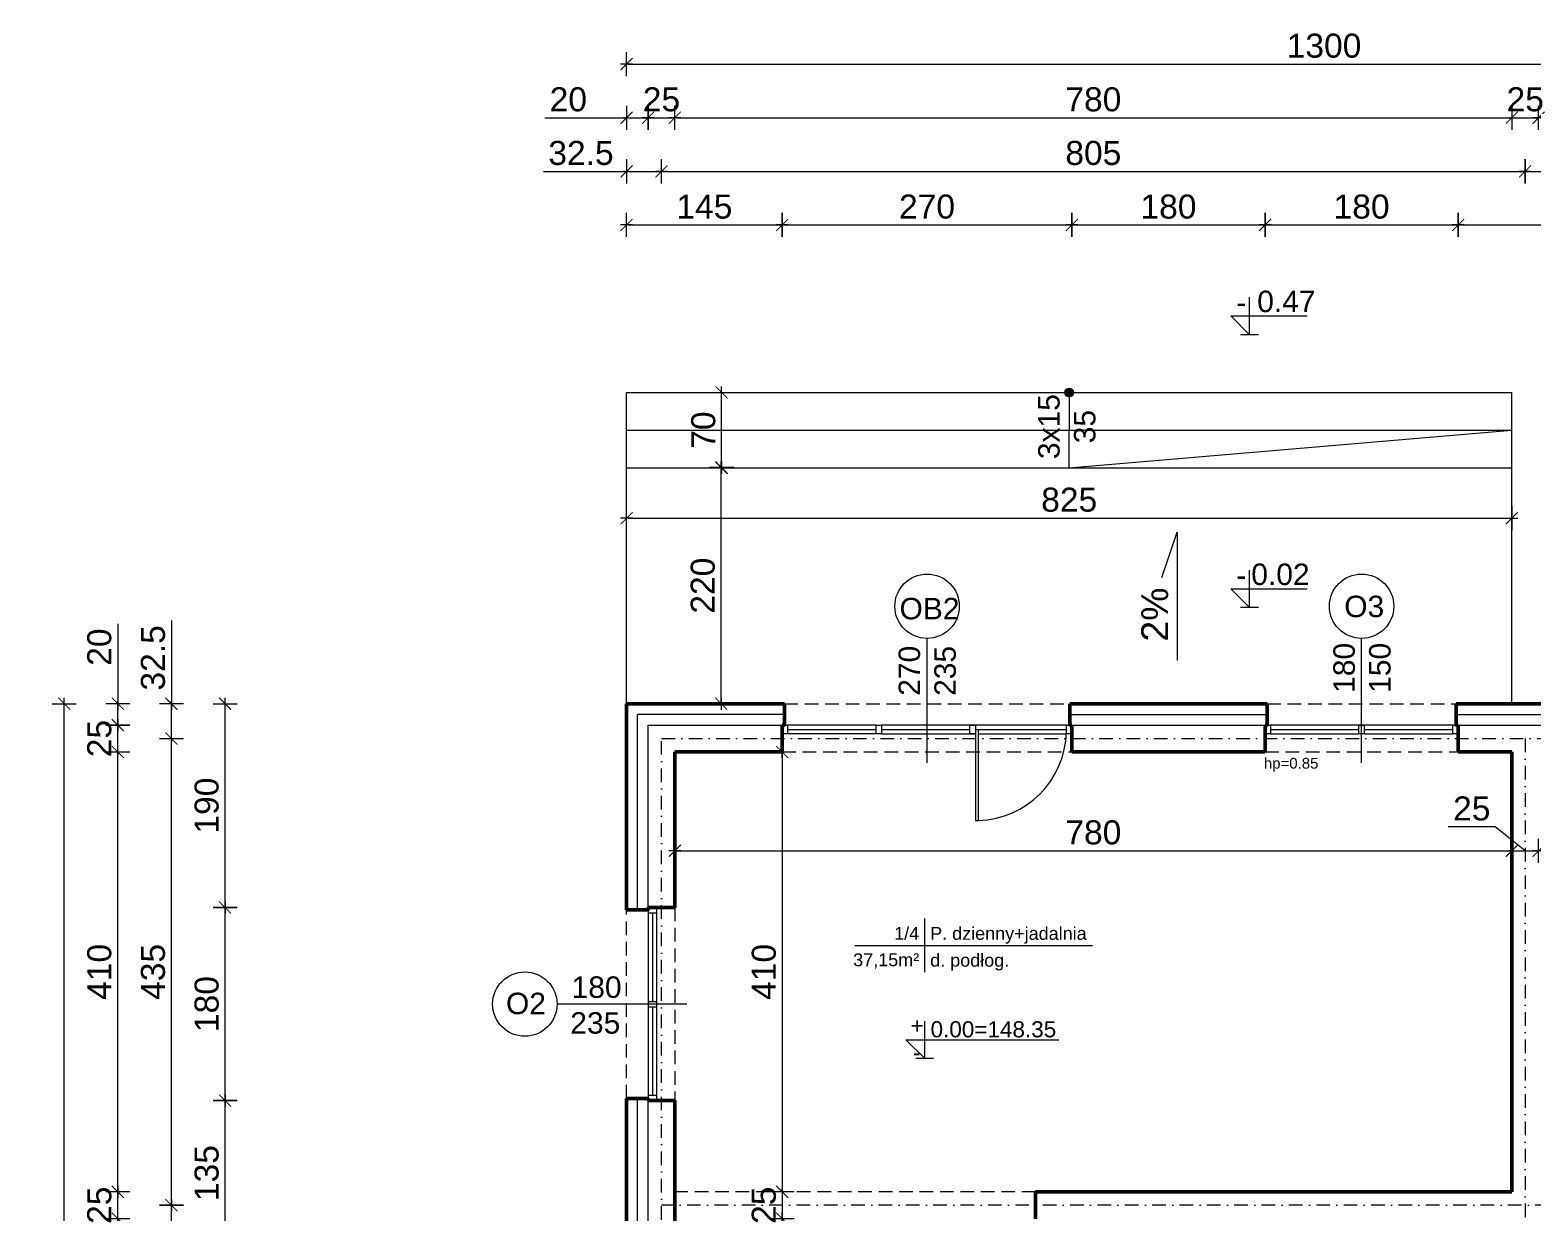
# Model space of a CAD drawing. Header units: millimetres. Extents: x -1610 to 9137, y -6251 to 6358.
# Drawn here: x 2502 to 3902, y 3795 to 4896 of the extents above; entities that cross this region are included whole.
import ezdxf

# ---------------------------------------------------------------- set-up
doc = ezdxf.new("R2010")
doc.units = ezdxf.units.MM
doc.linetypes.add('DASHDOT', pattern=[25.4, 12.7, -6.35, 0, -6.35])
doc.linetypes.add('DASHED', pattern=[19.05, 12.7, -6.35])
doc.layers.get('0').update_dxf_attribs({"lineweight": 0})
for name, color, linetype, lineweight in [('A-murowane', 6, 'Continuous', 50), ('A-osie', 7, 'DASHDOT', 5), ('A-pod', 5, 'DASHED', 15), ('A-schody', 2, 'Continuous', 0), ('A-stolarka', 1, 'Continuous', 5), ('A-w.ocieplenie', 4, 'BATTING', 5), ('A-wykończenie', 4, 'Continuous', 5), ('A17_OPIS_WARSTW', 32, 'Continuous', 9), ('B-opis', 7, 'Continuous', 0)]:
    doc.layers.add(name, color=color, linetype=linetype, lineweight=lineweight)
doc.styles.get("Standard").update_dxf_attribs({"font": 'arial.ttf'})
doc.linetypes.add('BATTING', pattern='A,0.00254,-2.54,[134,ltypeshp.shx,S=2.54,R=0,X=-2.54,Y=0],-5.08,[134,ltypeshp.shx,S=2.54,R=180,X=2.54,Y=0],-2.54', length=10.16254)
doc.dimstyles.new('PM-100', dxfattribs={"dimscale": 2.8, "dimtxt": 8, "dimasz": 0.5, "dimexe": 0, "dimexo": 0, "dimgap": 2, "dimtad": 1, "dimdec": 1, "dimrnd": 0.1, "dimzin": 13, "dimdsep": 46, "dimtxsty": 'Standard', "dimblk": 'Q', "dimcen": 0, "dimse1": 1, "dimse2": 1, "dimclrd": 256, "dimclre": 251, "dimclrt": 41, "dimadec": 1, "dimazin": 0, "dimtfac": 1, "dimtdec": 1, "dimtix": 1, "dimtmove": 1, "dimatfit": 0, "dimldrblk": 'NONE', "dimfxl": 1, "dimtolj": 1, "dimtzin": 13, "dimlwd": -1, "dimlwe": 0, "dimarcsym": 0})

# ---------------------------------------------------------------- blocks, each defined once
blk = doc.blocks.new('A$C77EB5EB5')
at = {"layer": 'A-stolarka'}
for p, q in [((-5, 0), (-175, 0)), ((-175, -4), (-92.5, -4)), ((-175, -8), (-92.5, -8)), ((-87.5, -4), (-5, -4)), ((-87.5, -8), (-5, -8))]:
    blk.add_line(p, q, dxfattribs=at)
for points in [[(-180, 0), (-175, 0), (-175, -8), (-180, -8), (-180, 0)], [(-92.5, 0), (-87.5, 0), (-87.5, -8), (-92.5, -8), (-92.5, 0)], [(-5, 0), (0, 0), (0, -8), (-5, -8), (-5, 0)]]:
    blk.add_lwpolyline(points, dxfattribs=at)
blk = doc.blocks.new('Q')
for p, q in [((-4, 0), (4, 0)), ((0, 8), (0, -8))]:
    blk.add_line(p, q)
at = {"const_width": 0.7}
blk.add_lwpolyline([(4, 4), (-4, -4)], dxfattribs=at)
blk = doc.blocks.new('*D26')
at = {"layer": 'A17_OPIS_WARSTW', "transparency": 16777216}
blk.add_line((3146.4, 4269.7), (3146.4, 4486.9), dxfattribs=at)
at = {"layer": 'Defpoints', "color": 0, "transparency": 16777216}
for p in [(3057.8, 4488.3), (3146.4, 4488.3), (3058.3, 4268.3)]:
    blk.add_point(p, dxfattribs=at)
at = {"layer": 'A17_OPIS_WARSTW', "transparency": 16777216, "xscale": 1.4, "yscale": 1.4, "zscale": 1.4}
for p, rotation in [((3146.4, 4488.3), 90), ((3146.4, 4268.3), 270)]:
    blk.add_blockref('Q', p, dxfattribs=dict(at, rotation=rotation))
at = {"layer": 'A17_OPIS_WARSTW', "color": 41, "transparency": 16777216, "insert": (3129.4, 4378.3), "char_height": 22.4, "attachment_point": 5, "rotation": 90}
blk.add_mtext('\\A1;220', dxfattribs=at)
blk = doc.blocks.new('_None')
blk = doc.blocks.new('*D29')
at = {"layer": 'A17_OPIS_WARSTW', "transparency": 16777216}
blk.add_line((3146.9, 4489.7), (3146.9, 4556.9), dxfattribs=at)
at = {"layer": 'Defpoints', "color": 0, "transparency": 16777216}
for p in [(3058.3, 4558.3), (3146.9, 4558.3), (3057.8, 4488.3)]:
    blk.add_point(p, dxfattribs=at)
at = {"layer": 'A17_OPIS_WARSTW', "transparency": 16777216, "xscale": 1.4, "yscale": 1.4, "zscale": 1.4}
for p, rotation in [((3146.9, 4558.3), 90), ((3146.9, 4488.3), 270)]:
    blk.add_blockref('Q', p, dxfattribs=dict(at, rotation=rotation))
at = {"layer": 'A17_OPIS_WARSTW', "color": 41, "transparency": 16777216, "insert": (3129.9, 4523.3), "char_height": 22.4, "attachment_point": 5, "rotation": 90}
blk.add_mtext('\\A1;70', dxfattribs=at)
blk = doc.blocks.new('*D39')
at = {"layer": 'A17_OPIS_WARSTW', "transparency": 16777216}
blk.add_line((3104.7, 4131.2), (3881.9, 4131.2), dxfattribs=at)
at = {"layer": 'Defpoints', "color": 0, "transparency": 16777216}
for p in [(3883.3, 4131.2), (3103.3, 4078.3), (3883.3, 4078.3)]:
    blk.add_point(p, dxfattribs=at)
at = {"layer": 'A17_OPIS_WARSTW', "transparency": 16777216, "xscale": 1.4, "yscale": 1.4, "zscale": 1.4, "rotation": 180}
blk.add_blockref('Q', (3103.3, 4131.2), dxfattribs=at)
at = {"layer": 'A17_OPIS_WARSTW', "transparency": 16777216, "xscale": 1.4, "yscale": 1.4, "zscale": 1.4}
blk.add_blockref('Q', (3883.3, 4131.2), dxfattribs=at)
at = {"layer": 'A17_OPIS_WARSTW', "color": 41, "transparency": 16777216, "insert": (3493.3, 4148.2), "char_height": 22.4, "attachment_point": 5}
blk.add_mtext('\\A1;780', dxfattribs=at)
blk = doc.blocks.new('*D40')
at = {"layer": 'A17_OPIS_WARSTW', "transparency": 16777216}
for p, q in [((3867.9, 4153.5), (3824.1, 4153.5)), ((3895.8, 4131.2), (3867.9, 4153.5)), ((3881.9, 4131.2), (3880.5, 4131.2)), ((3883.3, 4131.2), (3908.3, 4131.2)), ((3883.3, 4131.2), (3908.3, 4131.2)), ((3909.7, 4131.2), (3911.1, 4131.2))]:
    blk.add_line(p, q, dxfattribs=at)
at = {"layer": 'Defpoints', "color": 0, "transparency": 16777216}
for p in [(3908.3, 4131.2), (3908.3, 4131.2), (3883.3, 4078.3)]:
    blk.add_point(p, dxfattribs=at)
at = {"layer": 'A17_OPIS_WARSTW', "transparency": 16777216, "xscale": 1.4, "yscale": 1.4, "zscale": 1.4}
blk.add_blockref('Q', (3883.3, 4131.2), dxfattribs=at)
at = {"layer": 'A17_OPIS_WARSTW', "transparency": 16777216, "xscale": 1.4, "yscale": 1.4, "zscale": 1.4, "rotation": 180}
blk.add_blockref('Q', (3908.3, 4131.2), dxfattribs=at)
at = {"layer": 'A17_OPIS_WARSTW', "color": 41, "transparency": 16777216, "insert": (3846, 4170.5), "char_height": 22.4, "attachment_point": 5}
blk.add_mtext('\\A1;25', dxfattribs=at)
blk = doc.blocks.new('*D43')
at = {"layer": 'A17_OPIS_WARSTW', "transparency": 16777216}
blk.add_line((3203.3, 4221.9), (3203.3, 3814.7), dxfattribs=at)
at = {"layer": 'Defpoints', "color": 0, "transparency": 16777216}
for p in [(3203.3, 4223.3), (3203.3, 3813.3), (3203.3, 3813.3)]:
    blk.add_point(p, dxfattribs=at)
at = {"layer": 'A17_OPIS_WARSTW', "transparency": 16777216, "xscale": 1.4, "yscale": 1.4, "zscale": 1.4}
for p, rotation in [((3203.3, 4223.3), 90), ((3203.3, 3813.3), 270)]:
    blk.add_blockref('Q', p, dxfattribs=dict(at, rotation=rotation))
at = {"layer": 'A17_OPIS_WARSTW', "color": 41, "transparency": 16777216, "insert": (3186.3, 4018.3), "char_height": 22.4, "attachment_point": 5, "rotation": 90}
blk.add_mtext('\\A1;410', dxfattribs=at)
blk = doc.blocks.new('*D44')
at = {"layer": 'A17_OPIS_WARSTW', "transparency": 16777216}
for p, q in [((3203.3, 3814.7), (3203.3, 3816.1)), ((3203.3, 3813.3), (3203.3, 3788.3)), ((3203.3, 3786.9), (3203.3, 3785.5))]:
    blk.add_line(p, q, dxfattribs=at)
at = {"layer": 'Defpoints', "color": 0, "transparency": 16777216}
for p in [(3203.3, 3813.3), (3203.3, 3788.3), (3203.3, 3788.3)]:
    blk.add_point(p, dxfattribs=at)
at = {"layer": 'A17_OPIS_WARSTW', "transparency": 16777216, "xscale": 1.4, "yscale": 1.4, "zscale": 1.4}
for p, rotation in [((3203.3, 3813.3), 270), ((3203.3, 3788.3), 90)]:
    blk.add_blockref('Q', p, dxfattribs=dict(at, rotation=rotation))
at = {"layer": 'A17_OPIS_WARSTW', "color": 41, "transparency": 16777216, "insert": (3186.3, 3800.8), "char_height": 22.4, "attachment_point": 5, "rotation": 90}
blk.add_mtext('\\A1;25', dxfattribs=at)
blk = doc.blocks.new('*D138')
at = {"layer": 'A17_OPIS_WARSTW', "transparency": 16777216}
blk.add_line((2684.1, 3764.7), (2684.1, 3896.9), dxfattribs=at)
at = {"layer": 'Defpoints', "color": 0, "transparency": 16777216}
for p in [(2684.1, 3898.3), (3090.8, 3898.3), (3090.8, 3763.3)]:
    blk.add_point(p, dxfattribs=at)
at = {"layer": 'A17_OPIS_WARSTW', "transparency": 16777216, "xscale": 1.4, "yscale": 1.4, "zscale": 1.4}
for p, rotation in [((2684.1, 3898.3), 90), ((2684.1, 3763.3), 270)]:
    blk.add_blockref('Q', p, dxfattribs=dict(at, rotation=rotation))
at = {"layer": 'A17_OPIS_WARSTW', "color": 41, "transparency": 16777216, "insert": (2667, 3830.8), "char_height": 22.4, "attachment_point": 5, "rotation": 90}
blk.add_mtext('\\A1;135', dxfattribs=at)
blk = doc.blocks.new('*D139')
at = {"layer": 'A17_OPIS_WARSTW', "transparency": 16777216}
blk.add_line((2684.1, 3899.7), (2684.1, 4076.9), dxfattribs=at)
at = {"layer": 'Defpoints', "color": 0, "transparency": 16777216}
for p in [(2684.1, 4078.3), (3090.8, 4078.3), (3090.8, 3898.3)]:
    blk.add_point(p, dxfattribs=at)
at = {"layer": 'A17_OPIS_WARSTW', "transparency": 16777216, "xscale": 1.4, "yscale": 1.4, "zscale": 1.4}
for p, rotation in [((2684.1, 4078.3), 90), ((2684.1, 3898.3), 270)]:
    blk.add_blockref('Q', p, dxfattribs=dict(at, rotation=rotation))
at = {"layer": 'A17_OPIS_WARSTW', "color": 41, "transparency": 16777216, "insert": (2667, 3988.3), "char_height": 22.4, "attachment_point": 5, "rotation": 90}
blk.add_mtext('\\A1;180', dxfattribs=at)
blk = doc.blocks.new('*D140')
at = {"layer": 'A17_OPIS_WARSTW', "transparency": 16777216}
blk.add_line((2684.1, 4079.7), (2684.1, 4266.9), dxfattribs=at)
at = {"layer": 'Defpoints', "color": 0, "transparency": 16777216}
for p in [(2684.1, 4268.3), (3058.3, 4268.3), (3090.8, 4078.3)]:
    blk.add_point(p, dxfattribs=at)
at = {"layer": 'A17_OPIS_WARSTW', "transparency": 16777216, "xscale": 1.4, "yscale": 1.4, "zscale": 1.4}
for p, rotation in [((2684.1, 4268.3), 90), ((2684.1, 4078.3), 270)]:
    blk.add_blockref('Q', p, dxfattribs=dict(at, rotation=rotation))
at = {"layer": 'A17_OPIS_WARSTW', "color": 41, "transparency": 16777216, "insert": (2667, 4173.3), "char_height": 22.4, "attachment_point": 5, "rotation": 90}
blk.add_mtext('\\A1;190', dxfattribs=at)
blk = doc.blocks.new('*D142')
at = {"layer": 'A17_OPIS_WARSTW', "transparency": 16777216}
blk.add_line((2634.1, 3202.2), (2634.1, 3799.4), dxfattribs=at)
at = {"layer": 'Defpoints', "color": 0, "transparency": 16777216}
for p in [(2634.1, 3800.8), (3090.8, 3800.8), (3090.8, 3200.8)]:
    blk.add_point(p, dxfattribs=at)
at = {"layer": 'A17_OPIS_WARSTW', "transparency": 16777216, "xscale": 1.4, "yscale": 1.4, "zscale": 1.4}
for p, rotation in [((2634.1, 3800.8), 90), ((2634.1, 3200.8), 270)]:
    blk.add_blockref('Q', p, dxfattribs=dict(at, rotation=rotation))
at = {"layer": 'A17_OPIS_WARSTW', "color": 41, "transparency": 16777216, "insert": (2617, 3500.8), "char_height": 22.4, "attachment_point": 5, "rotation": 90}
blk.add_mtext('\\A1;600', dxfattribs=at)
blk = doc.blocks.new('*D143')
at = {"layer": 'A17_OPIS_WARSTW', "transparency": 16777216}
blk.add_line((2634.1, 3802.2), (2634.1, 4234.4), dxfattribs=at)
at = {"layer": 'Defpoints', "color": 0, "transparency": 16777216}
for p in [(2634.1, 4235.8), (3090.8, 4235.8), (3090.8, 3800.8)]:
    blk.add_point(p, dxfattribs=at)
at = {"layer": 'A17_OPIS_WARSTW', "transparency": 16777216, "xscale": 1.4, "yscale": 1.4, "zscale": 1.4}
for p, rotation in [((2634.1, 4235.8), 90), ((2634.1, 3800.8), 270)]:
    blk.add_blockref('Q', p, dxfattribs=dict(at, rotation=rotation))
at = {"layer": 'A17_OPIS_WARSTW', "color": 41, "transparency": 16777216, "insert": (2617, 4018.3), "char_height": 22.4, "attachment_point": 5, "rotation": 90}
blk.add_mtext('\\A1;435', dxfattribs=at)
blk = doc.blocks.new('*D144')
at = {"layer": 'A17_OPIS_WARSTW', "transparency": 16777216}
for p, q in [((2634.1, 4345.8), (2634.1, 4268.3)), ((2634.1, 4269.7), (2634.1, 4271.1)), ((2634.1, 4235.8), (2634.1, 4268.3)), ((2634.1, 4235.8), (2634.1, 4268.3)), ((2634.1, 4234.4), (2634.1, 4233))]:
    blk.add_line(p, q, dxfattribs=at)
at = {"layer": 'Defpoints', "color": 0, "transparency": 16777216}
for p in [(2634.1, 4268.3), (3058.3, 4268.3), (3090.8, 4235.8)]:
    blk.add_point(p, dxfattribs=at)
at = {"layer": 'A17_OPIS_WARSTW', "transparency": 16777216, "xscale": 1.4, "yscale": 1.4, "zscale": 1.4}
for p, rotation in [((2634.1, 4268.3), 270), ((2634.1, 4235.8), 90)]:
    blk.add_blockref('Q', p, dxfattribs=dict(at, rotation=rotation))
at = {"layer": 'A17_OPIS_WARSTW', "color": 41, "transparency": 16777216, "insert": (2617, 4311), "char_height": 22.4, "attachment_point": 5, "rotation": 90}
blk.add_mtext('\\A1;32.5', dxfattribs=at)
blk = doc.blocks.new('*D148')
at = {"layer": 'A17_OPIS_WARSTW', "transparency": 16777216}
for p, q in [((2584.1, 3814.7), (2584.1, 3816.1)), ((2584.1, 3788.3), (2584.1, 3813.3)), ((2584.1, 3786.9), (2584.1, 3785.5))]:
    blk.add_line(p, q, dxfattribs=at)
at = {"layer": 'Defpoints', "color": 0, "transparency": 16777216}
for p in [(2584.1, 3813.3), (3103.3, 3813.3), (3103.3, 3788.3)]:
    blk.add_point(p, dxfattribs=at)
at = {"layer": 'A17_OPIS_WARSTW', "transparency": 16777216, "xscale": 1.4, "yscale": 1.4, "zscale": 1.4}
for p, rotation in [((2584.1, 3813.3), 270), ((2584.1, 3788.3), 90)]:
    blk.add_blockref('Q', p, dxfattribs=dict(at, rotation=rotation))
at = {"layer": 'A17_OPIS_WARSTW', "color": 41, "transparency": 16777216, "insert": (2567, 3800.8), "char_height": 22.4, "attachment_point": 5, "rotation": 90}
blk.add_mtext('\\A1;25', dxfattribs=at)
blk = doc.blocks.new('*D149')
at = {"layer": 'A17_OPIS_WARSTW', "transparency": 16777216}
blk.add_line((2584.1, 3814.7), (2584.1, 4221.9), dxfattribs=at)
at = {"layer": 'Defpoints', "color": 0, "transparency": 16777216}
for p in [(2584.1, 4223.3), (3103.3, 4223.3), (3103.3, 3813.3)]:
    blk.add_point(p, dxfattribs=at)
at = {"layer": 'A17_OPIS_WARSTW', "transparency": 16777216, "xscale": 1.4, "yscale": 1.4, "zscale": 1.4}
for p, rotation in [((2584.1, 4223.3), 90), ((2584.1, 3813.3), 270)]:
    blk.add_blockref('Q', p, dxfattribs=dict(at, rotation=rotation))
at = {"layer": 'A17_OPIS_WARSTW', "color": 41, "transparency": 16777216, "insert": (2567, 4018.3), "char_height": 22.4, "attachment_point": 5, "rotation": 90}
blk.add_mtext('\\A1;410', dxfattribs=at)
blk = doc.blocks.new('*D150')
at = {"layer": 'A17_OPIS_WARSTW', "transparency": 16777216}
for p, q in [((2584.1, 4249.7), (2584.1, 4251.1)), ((2584.1, 4223.3), (2584.1, 4248.3)), ((2584.1, 4221.9), (2584.1, 4220.5))]:
    blk.add_line(p, q, dxfattribs=at)
at = {"layer": 'Defpoints', "color": 0, "transparency": 16777216}
for p in [(2584.1, 4248.3), (3078.3, 4248.3), (3103.3, 4223.3)]:
    blk.add_point(p, dxfattribs=at)
at = {"layer": 'A17_OPIS_WARSTW', "transparency": 16777216, "xscale": 1.4, "yscale": 1.4, "zscale": 1.4}
for p, rotation in [((2584.1, 4248.3), 270), ((2584.1, 4223.3), 90)]:
    blk.add_blockref('Q', p, dxfattribs=dict(at, rotation=rotation))
at = {"layer": 'A17_OPIS_WARSTW', "color": 41, "transparency": 16777216, "insert": (2567, 4235.8), "char_height": 22.4, "attachment_point": 5, "rotation": 90}
blk.add_mtext('\\A1;25', dxfattribs=at)
blk = doc.blocks.new('*D151')
at = {"layer": 'A17_OPIS_WARSTW', "transparency": 16777216}
for p, q in [((2584.1, 4342.8), (2584.1, 4268.3)), ((2584.1, 4269.7), (2584.1, 4271.1)), ((2584.1, 4248.3), (2584.1, 4268.3)), ((2584.1, 4248.3), (2584.1, 4268.3)), ((2584.1, 4246.9), (2584.1, 4245.5))]:
    blk.add_line(p, q, dxfattribs=at)
at = {"layer": 'Defpoints', "color": 0, "transparency": 16777216}
for p in [(2584.1, 4268.3), (3058.3, 4268.3), (3078.3, 4248.3)]:
    blk.add_point(p, dxfattribs=at)
at = {"layer": 'A17_OPIS_WARSTW', "transparency": 16777216, "xscale": 1.4, "yscale": 1.4, "zscale": 1.4}
for p, rotation in [((2584.1, 4268.3), 270), ((2584.1, 4248.3), 90)]:
    blk.add_blockref('Q', p, dxfattribs=dict(at, rotation=rotation))
at = {"layer": 'A17_OPIS_WARSTW', "color": 41, "transparency": 16777216, "insert": (2567, 4321), "char_height": 22.4, "attachment_point": 5, "rotation": 90}
blk.add_mtext('\\A1;20', dxfattribs=at)
blk = doc.blocks.new('*D152')
at = {"layer": 'A17_OPIS_WARSTW', "transparency": 16777216}
blk.add_line((2534.1, 3169.7), (2534.1, 4266.9), dxfattribs=at)
at = {"layer": 'Defpoints', "color": 0, "transparency": 16777216}
for p in [(2534.1, 4268.3), (3058.3, 4268.3), (3058.3, 3168.3)]:
    blk.add_point(p, dxfattribs=at)
at = {"layer": 'A17_OPIS_WARSTW', "transparency": 16777216, "xscale": 1.4, "yscale": 1.4, "zscale": 1.4}
for p, rotation in [((2534.1, 4268.3), 90), ((2534.1, 3168.3), 270)]:
    blk.add_blockref('Q', p, dxfattribs=dict(at, rotation=rotation))
at = {"layer": 'A17_OPIS_WARSTW', "color": 41, "transparency": 16777216, "insert": (2517, 3718.3), "char_height": 22.4, "attachment_point": 5, "rotation": 90}
blk.add_mtext('\\A1;1100', dxfattribs=at)
blk = doc.blocks.new('*D153')
at = {"layer": 'A17_OPIS_WARSTW', "transparency": 16777216}
blk.add_line((3059.7, 4441.2), (3881.9, 4441.2), dxfattribs=at)
at = {"layer": 'Defpoints', "color": 0, "transparency": 16777216}
for p in [(3058.3, 4488.3), (3883.3, 4488.3), (3883.3, 4441.2)]:
    blk.add_point(p, dxfattribs=at)
at = {"layer": 'A17_OPIS_WARSTW', "transparency": 16777216, "xscale": 1.4, "yscale": 1.4, "zscale": 1.4, "rotation": 180}
blk.add_blockref('Q', (3058.3, 4441.2), dxfattribs=at)
at = {"layer": 'A17_OPIS_WARSTW', "transparency": 16777216, "xscale": 1.4, "yscale": 1.4, "zscale": 1.4}
blk.add_blockref('Q', (3883.3, 4441.2), dxfattribs=at)
at = {"layer": 'A17_OPIS_WARSTW', "color": 41, "transparency": 16777216, "insert": (3470.8, 4458.3), "char_height": 22.4, "attachment_point": 5}
blk.add_mtext('\\A1;825', dxfattribs=at)
blk = doc.blocks.new('*D154')
at = {"layer": 'A17_OPIS_WARSTW', "transparency": 16777216}
blk.add_line((3059.7, 4714.5), (3201.9, 4714.5), dxfattribs=at)
at = {"layer": 'Defpoints', "color": 0, "transparency": 16777216}
for p in [(3203.3, 4714.5), (3058.3, 4268.3), (3203.3, 4235.8)]:
    blk.add_point(p, dxfattribs=at)
at = {"layer": 'A17_OPIS_WARSTW', "transparency": 16777216, "xscale": 1.4, "yscale": 1.4, "zscale": 1.4, "rotation": 180}
blk.add_blockref('Q', (3058.3, 4714.5), dxfattribs=at)
at = {"layer": 'A17_OPIS_WARSTW', "transparency": 16777216, "xscale": 1.4, "yscale": 1.4, "zscale": 1.4}
blk.add_blockref('Q', (3203.3, 4714.5), dxfattribs=at)
at = {"layer": 'A17_OPIS_WARSTW', "color": 41, "transparency": 16777216, "insert": (3130.8, 4731.5), "char_height": 22.4, "attachment_point": 5}
blk.add_mtext('\\A1;145', dxfattribs=at)
blk = doc.blocks.new('*D155')
at = {"layer": 'A17_OPIS_WARSTW', "transparency": 16777216}
blk.add_line((3204.7, 4714.5), (3471.9, 4714.5), dxfattribs=at)
at = {"layer": 'Defpoints', "color": 0, "transparency": 16777216}
for p in [(3473.3, 4714.5), (3203.3, 4235.8), (3473.3, 4235.8)]:
    blk.add_point(p, dxfattribs=at)
at = {"layer": 'A17_OPIS_WARSTW', "transparency": 16777216, "xscale": 1.4, "yscale": 1.4, "zscale": 1.4, "rotation": 180}
blk.add_blockref('Q', (3203.3, 4714.5), dxfattribs=at)
at = {"layer": 'A17_OPIS_WARSTW', "transparency": 16777216, "xscale": 1.4, "yscale": 1.4, "zscale": 1.4}
blk.add_blockref('Q', (3473.3, 4714.5), dxfattribs=at)
at = {"layer": 'A17_OPIS_WARSTW', "color": 41, "transparency": 16777216, "insert": (3338.3, 4731.5), "char_height": 22.4, "attachment_point": 5}
blk.add_mtext('\\A1;270', dxfattribs=at)
blk = doc.blocks.new('*D156')
at = {"layer": 'A17_OPIS_WARSTW', "transparency": 16777216}
blk.add_line((3474.7, 4714.5), (3651.9, 4714.5), dxfattribs=at)
at = {"layer": 'Defpoints', "color": 0, "transparency": 16777216}
for p in [(3653.3, 4714.5), (3473.3, 4235.8), (3653.3, 4235.8)]:
    blk.add_point(p, dxfattribs=at)
at = {"layer": 'A17_OPIS_WARSTW', "transparency": 16777216, "xscale": 1.4, "yscale": 1.4, "zscale": 1.4, "rotation": 180}
blk.add_blockref('Q', (3473.3, 4714.5), dxfattribs=at)
at = {"layer": 'A17_OPIS_WARSTW', "transparency": 16777216, "xscale": 1.4, "yscale": 1.4, "zscale": 1.4}
blk.add_blockref('Q', (3653.3, 4714.5), dxfattribs=at)
at = {"layer": 'A17_OPIS_WARSTW', "color": 41, "transparency": 16777216, "insert": (3563.3, 4731.5), "char_height": 22.4, "attachment_point": 5}
blk.add_mtext('\\A1;180', dxfattribs=at)
blk = doc.blocks.new('*D157')
at = {"layer": 'A17_OPIS_WARSTW', "transparency": 16777216}
blk.add_line((3654.7, 4714.5), (3831.9, 4714.5), dxfattribs=at)
at = {"layer": 'Defpoints', "color": 0, "transparency": 16777216}
for p in [(3833.3, 4714.5), (3653.3, 4235.8), (3833.3, 4235.8)]:
    blk.add_point(p, dxfattribs=at)
at = {"layer": 'A17_OPIS_WARSTW', "transparency": 16777216, "xscale": 1.4, "yscale": 1.4, "zscale": 1.4, "rotation": 180}
blk.add_blockref('Q', (3653.3, 4714.5), dxfattribs=at)
at = {"layer": 'A17_OPIS_WARSTW', "transparency": 16777216, "xscale": 1.4, "yscale": 1.4, "zscale": 1.4}
blk.add_blockref('Q', (3833.3, 4714.5), dxfattribs=at)
at = {"layer": 'A17_OPIS_WARSTW', "color": 41, "transparency": 16777216, "insert": (3743.3, 4731.5), "char_height": 22.4, "attachment_point": 5}
blk.add_mtext('\\A1;180', dxfattribs=at)
blk = doc.blocks.new('*D158')
at = {"layer": 'A17_OPIS_WARSTW', "transparency": 16777216}
blk.add_line((3834.7, 4714.5), (4106.9, 4714.5), dxfattribs=at)
at = {"layer": 'Defpoints', "color": 0, "transparency": 16777216}
for p in [(4108.3, 4714.5), (3833.3, 4235.8), (4108.3, 4235.8)]:
    blk.add_point(p, dxfattribs=at)
at = {"layer": 'A17_OPIS_WARSTW', "transparency": 16777216, "xscale": 1.4, "yscale": 1.4, "zscale": 1.4, "rotation": 180}
blk.add_blockref('Q', (3833.3, 4714.5), dxfattribs=at)
at = {"layer": 'A17_OPIS_WARSTW', "transparency": 16777216, "xscale": 1.4, "yscale": 1.4, "zscale": 1.4}
blk.add_blockref('Q', (4108.3, 4714.5), dxfattribs=at)
at = {"layer": 'A17_OPIS_WARSTW', "color": 41, "transparency": 16777216, "insert": (3970.8, 4731.5), "char_height": 22.4, "attachment_point": 5}
blk.add_mtext('\\A1;275', dxfattribs=at)
blk = doc.blocks.new('*D161')
at = {"layer": 'A17_OPIS_WARSTW', "transparency": 16777216}
for p, q in [((2981, 4764.5), (3058.3, 4764.5)), ((3056.9, 4764.5), (3055.5, 4764.5)), ((3058.3, 4764.5), (3090.8, 4764.5)), ((3058.3, 4764.5), (3090.8, 4764.5)), ((3092.2, 4764.5), (3093.6, 4764.5))]:
    blk.add_line(p, q, dxfattribs=at)
at = {"layer": 'Defpoints', "color": 0, "transparency": 16777216}
for p in [(3090.8, 4764.5), (3058.3, 4268.3), (3090.8, 4235.8)]:
    blk.add_point(p, dxfattribs=at)
at = {"layer": 'A17_OPIS_WARSTW', "transparency": 16777216, "xscale": 1.4, "yscale": 1.4, "zscale": 1.4}
blk.add_blockref('Q', (3058.3, 4764.5), dxfattribs=at)
at = {"layer": 'A17_OPIS_WARSTW', "transparency": 16777216, "xscale": 1.4, "yscale": 1.4, "zscale": 1.4, "rotation": 180}
blk.add_blockref('Q', (3090.8, 4764.5), dxfattribs=at)
at = {"layer": 'A17_OPIS_WARSTW', "color": 41, "transparency": 16777216, "insert": (3015.8, 4781.5), "char_height": 22.4, "attachment_point": 5}
blk.add_mtext('\\A1;32.5', dxfattribs=at)
blk = doc.blocks.new('*D162')
at = {"layer": 'A17_OPIS_WARSTW', "transparency": 16777216}
blk.add_line((3092.2, 4764.5), (3894.4, 4764.5), dxfattribs=at)
at = {"layer": 'Defpoints', "color": 0, "transparency": 16777216}
for p in [(3895.8, 4764.5), (3090.8, 4235.8), (3895.8, 4235.8)]:
    blk.add_point(p, dxfattribs=at)
at = {"layer": 'A17_OPIS_WARSTW', "transparency": 16777216, "xscale": 1.4, "yscale": 1.4, "zscale": 1.4, "rotation": 180}
blk.add_blockref('Q', (3090.8, 4764.5), dxfattribs=at)
at = {"layer": 'A17_OPIS_WARSTW', "transparency": 16777216, "xscale": 1.4, "yscale": 1.4, "zscale": 1.4}
blk.add_blockref('Q', (3895.8, 4764.5), dxfattribs=at)
at = {"layer": 'A17_OPIS_WARSTW', "color": 41, "transparency": 16777216, "insert": (3493.3, 4781.5), "char_height": 22.4, "attachment_point": 5}
blk.add_mtext('\\A1;805', dxfattribs=at)
blk = doc.blocks.new('*D163')
at = {"layer": 'A17_OPIS_WARSTW', "transparency": 16777216}
blk.add_line((3897.2, 4764.5), (4324.4, 4764.5), dxfattribs=at)
at = {"layer": 'Defpoints', "color": 0, "transparency": 16777216}
for p in [(4325.8, 4764.5), (3895.8, 4235.8), (4325.8, 4235.8)]:
    blk.add_point(p, dxfattribs=at)
at = {"layer": 'A17_OPIS_WARSTW', "transparency": 16777216, "xscale": 1.4, "yscale": 1.4, "zscale": 1.4, "rotation": 180}
blk.add_blockref('Q', (3895.8, 4764.5), dxfattribs=at)
at = {"layer": 'A17_OPIS_WARSTW', "transparency": 16777216, "xscale": 1.4, "yscale": 1.4, "zscale": 1.4}
blk.add_blockref('Q', (4325.8, 4764.5), dxfattribs=at)
at = {"layer": 'A17_OPIS_WARSTW', "color": 41, "transparency": 16777216, "insert": (4110.8, 4781.5), "char_height": 22.4, "attachment_point": 5}
blk.add_mtext('\\A1;430', dxfattribs=at)
blk = doc.blocks.new('*D165')
at = {"layer": 'A17_OPIS_WARSTW', "transparency": 16777216}
for p, q in [((2982.2, 4814.5), (3058.3, 4814.5)), ((3056.9, 4814.5), (3055.5, 4814.5)), ((3058.3, 4814.5), (3078.3, 4814.5)), ((3058.3, 4814.5), (3078.3, 4814.5)), ((3079.7, 4814.5), (3081.1, 4814.5))]:
    blk.add_line(p, q, dxfattribs=at)
at = {"layer": 'Defpoints', "color": 0, "transparency": 16777216}
for p in [(3078.3, 4814.5), (3058.3, 4268.3), (3078.3, 4248.3)]:
    blk.add_point(p, dxfattribs=at)
at = {"layer": 'A17_OPIS_WARSTW', "transparency": 16777216, "xscale": 1.4, "yscale": 1.4, "zscale": 1.4}
blk.add_blockref('Q', (3058.3, 4814.5), dxfattribs=at)
at = {"layer": 'A17_OPIS_WARSTW', "transparency": 16777216, "xscale": 1.4, "yscale": 1.4, "zscale": 1.4, "rotation": 180}
blk.add_blockref('Q', (3078.3, 4814.5), dxfattribs=at)
at = {"layer": 'A17_OPIS_WARSTW', "color": 41, "transparency": 16777216, "insert": (3004, 4831.5), "char_height": 22.4, "attachment_point": 5}
blk.add_mtext('\\A1;20', dxfattribs=at)
blk = doc.blocks.new('*D166')
at = {"layer": 'A17_OPIS_WARSTW', "transparency": 16777216}
for p, q in [((3076.9, 4814.5), (3075.5, 4814.5)), ((3078.3, 4814.5), (3103.3, 4814.5)), ((3104.7, 4814.5), (3106.1, 4814.5))]:
    blk.add_line(p, q, dxfattribs=at)
at = {"layer": 'Defpoints', "color": 0, "transparency": 16777216}
for p in [(3103.3, 4814.5), (3078.3, 4248.3), (3103.3, 4223.3)]:
    blk.add_point(p, dxfattribs=at)
at = {"layer": 'A17_OPIS_WARSTW', "transparency": 16777216, "xscale": 1.4, "yscale": 1.4, "zscale": 1.4}
blk.add_blockref('Q', (3078.3, 4814.5), dxfattribs=at)
at = {"layer": 'A17_OPIS_WARSTW', "transparency": 16777216, "xscale": 1.4, "yscale": 1.4, "zscale": 1.4, "rotation": 180}
blk.add_blockref('Q', (3103.3, 4814.5), dxfattribs=at)
at = {"layer": 'A17_OPIS_WARSTW', "color": 41, "transparency": 16777216, "insert": (3090.8, 4831.5), "char_height": 22.4, "attachment_point": 5}
blk.add_mtext('\\A1;25', dxfattribs=at)
blk = doc.blocks.new('*D167')
at = {"layer": 'A17_OPIS_WARSTW', "transparency": 16777216}
blk.add_line((3104.7, 4814.5), (3881.9, 4814.5), dxfattribs=at)
at = {"layer": 'Defpoints', "color": 0, "transparency": 16777216}
for p in [(3883.3, 4814.5), (3103.3, 4223.3), (3883.3, 4223.3)]:
    blk.add_point(p, dxfattribs=at)
at = {"layer": 'A17_OPIS_WARSTW', "transparency": 16777216, "xscale": 1.4, "yscale": 1.4, "zscale": 1.4, "rotation": 180}
blk.add_blockref('Q', (3103.3, 4814.5), dxfattribs=at)
at = {"layer": 'A17_OPIS_WARSTW', "transparency": 16777216, "xscale": 1.4, "yscale": 1.4, "zscale": 1.4}
blk.add_blockref('Q', (3883.3, 4814.5), dxfattribs=at)
at = {"layer": 'A17_OPIS_WARSTW', "color": 41, "transparency": 16777216, "insert": (3493.3, 4831.5), "char_height": 22.4, "attachment_point": 5}
blk.add_mtext('\\A1;780', dxfattribs=at)
blk = doc.blocks.new('*D168')
at = {"layer": 'A17_OPIS_WARSTW', "transparency": 16777216}
for p, q in [((3881.9, 4814.5), (3880.5, 4814.5)), ((3883.3, 4814.5), (3908.3, 4814.5)), ((3909.7, 4814.5), (3911.1, 4814.5))]:
    blk.add_line(p, q, dxfattribs=at)
at = {"layer": 'Defpoints', "color": 0, "transparency": 16777216}
for p in [(3908.3, 4814.5), (3883.3, 4223.3), (3908.3, 4223.3)]:
    blk.add_point(p, dxfattribs=at)
at = {"layer": 'A17_OPIS_WARSTW', "transparency": 16777216, "xscale": 1.4, "yscale": 1.4, "zscale": 1.4}
blk.add_blockref('Q', (3883.3, 4814.5), dxfattribs=at)
at = {"layer": 'A17_OPIS_WARSTW', "transparency": 16777216, "xscale": 1.4, "yscale": 1.4, "zscale": 1.4, "rotation": 180}
blk.add_blockref('Q', (3908.3, 4814.5), dxfattribs=at)
at = {"layer": 'A17_OPIS_WARSTW', "color": 41, "transparency": 16777216, "insert": (3895.8, 4831.5), "char_height": 22.4, "attachment_point": 5}
blk.add_mtext('\\A1;25', dxfattribs=at)
blk = doc.blocks.new('*D172')
at = {"layer": 'A17_OPIS_WARSTW', "transparency": 16777216}
blk.add_line((3059.7, 4864.5), (4356.9, 4864.5), dxfattribs=at)
at = {"layer": 'Defpoints', "color": 0, "transparency": 16777216}
for p in [(4358.3, 4864.5), (3058.3, 4268.3), (4358.3, 4268.3)]:
    blk.add_point(p, dxfattribs=at)
at = {"layer": 'A17_OPIS_WARSTW', "transparency": 16777216, "xscale": 1.4, "yscale": 1.4, "zscale": 1.4, "rotation": 180}
blk.add_blockref('Q', (3058.3, 4864.5), dxfattribs=at)
at = {"layer": 'A17_OPIS_WARSTW', "transparency": 16777216, "xscale": 1.4, "yscale": 1.4, "zscale": 1.4}
blk.add_blockref('Q', (4358.3, 4864.5), dxfattribs=at)
at = {"layer": 'A17_OPIS_WARSTW', "color": 41, "transparency": 16777216, "insert": (3708.3, 4881.5), "char_height": 22.4, "attachment_point": 5}
blk.add_mtext('\\A1;1300', dxfattribs=at)

msp = doc.modelspace()

# ---------------------------------------------------------------- hatches: boundary and pattern name
at = {"layer": 'A-schody', "ltscale": 0.8}
h = msp.add_hatch(color=256, dxfattribs=at)
h.dxf.hatch_style = 1
edge = h.paths.add_edge_path()
edge.add_arc((3470.82, 4558.29), 4.09, 0, 360)

# ---------------------------------------------------------------- linework, layer by layer
for p, q in [((3638.85, 4612.24), (3638.85, 4647.24)), ((3621.35, 4629.74), (3692.6, 4629.74)), ((3621.35, 4629.74), (3638.85, 4612.24)), ((3647.12, 4612.24), (3630.57, 4612.24)), ((3638.85, 4357.87), (3638.85, 4392.87)), ((3621.35, 4375.37), (3692.6, 4375.37)), ((3621.35, 4375.37), (3638.85, 4357.87)), ((3647.12, 4357.87), (3630.57, 4357.87)), ((3336.11, 3937.52), (3336.11, 3972.52)), ((3318.61, 3955.02), (3461.21, 3955.02)), ((3318.61, 3955.02), (3336.11, 3937.52)), ((3344.39, 3937.52), (3327.84, 3937.52))]:
    msp.add_line(p, q)
msp.add_lwpolyline([(3557.24, 4385.97), (3571.3, 4428.1), (3571.3, 4308.49)])
at = {"layer": 'A-murowane'}
for p, q in [((3058.32, 4268.29), (3205.32, 4268.29)), ((3058.32, 4076.29), (3058.32, 4268.29)), ((3471.32, 4268.29), (3655.32, 4268.29)), ((3831.32, 4268.29), (4110.32, 4268.29)), ((3203.32, 4223.29), (3203.32, 4248.29)), ((3473.32, 4223.29), (3473.32, 4248.29)), ((3653.32, 4223.29), (3653.32, 4248.29)), ((3833.32, 4223.29), (3833.32, 4248.29)), ((3103.32, 4223.29), (3203.32, 4223.29)), ((3103.32, 4078.29), (3103.32, 4223.29)), ((3473.32, 4223.29), (3653.32, 4223.29)), ((3833.32, 4223.29), (3883.32, 4223.29)), ((3883.32, 4223.29), (3883.32, 3813.29)), ((3078.32, 4078.29), (3103.32, 4078.29)), ((3058.32, 3761.29), (3058.32, 3900.29)), ((3078.32, 3898.29), (3103.32, 3898.29)), ((3103.32, 3763.29), (3103.32, 3898.29)), ((3439.32, 3813.29), (3883.32, 3813.29)), ((3439.32, 3788.29), (3439.32, 3813.29))]:
    msp.add_line(p, q, dxfattribs=at)
for points in [[(3203.32, 4248.29), (3205.32, 4248.29), (3205.32, 4268.29)], [(3471.32, 4268.29), (3471.32, 4248.29), (3473.32, 4248.29)], [(3655.32, 4268.29), (3655.32, 4248.29), (3653.32, 4248.29)], [(3831.32, 4268.29), (3831.32, 4248.29), (3833.32, 4248.29)], [(3078.32, 4078.29), (3078.32, 4076.29), (3058.32, 4076.29)], [(3078.32, 3898.29), (3078.32, 3900.29), (3058.32, 3900.29)]]:
    msp.add_lwpolyline(points, dxfattribs=at)
at = {"layer": 'A-osie'}
for p, q in [((3090.82, 3200.79), (3090.82, 4235.79)), ((3090.82, 4235.79), (4325.82, 4235.79)), ((3895.82, 4235.79), (3895.82, 3200.79)), ((4325.82, 3800.79), (3090.82, 3800.79))]:
    msp.add_line(p, q, dxfattribs=at)
at = {"layer": 'A-pod'}
for p, q in [((3205.32, 4268.29), (3471.32, 4268.29)), ((3655.32, 4268.29), (3831.32, 4268.29)), ((3203.32, 4223.29), (3473.32, 4223.29)), ((3653.32, 4223.29), (3833.32, 4223.29)), ((3058.32, 3900.29), (3058.32, 4076.29)), ((3103.32, 4078.29), (3103.32, 3898.29)), ((3439.32, 3813.29), (3103.32, 3813.29))]:
    msp.add_line(p, q, dxfattribs=at)
at = {"layer": 'A-schody'}
for p, q in [((3058.32, 4558.29), (3883.32, 4558.29)), ((3058.32, 4268.29), (3058.32, 4558.29)), ((3470.82, 4558.29), (3470.58, 4488.29)), ((3883.32, 4268.29), (3883.32, 4558.29)), ((3058.32, 4523.29), (3883.32, 4523.29)), ((3470.58, 4488.29), (3883.32, 4523.29)), ((3057.84, 4488.29), (3883.32, 4488.29))]:
    msp.add_line(p, q, dxfattribs=at)
at = {"layer": 'A-schody', "ltscale": 0.8}
msp.add_circle((3470.82, 4558.29), 4.09, dxfattribs=at)
at = {"layer": 'A-stolarka'}
for p, q in [((3290.82, 4248.29), (3208.32, 4248.29)), ((3208.32, 4244.32), (3290.82, 4244.32)), ((3468.32, 4248.29), (3295.82, 4248.29)), ((3295.82, 4244.29), (3378.32, 4244.29)), ((3383.32, 4244.29), (3468.32, 4244.29)), ((3290.82, 4240.29), (3208.32, 4240.29)), ((3295.82, 4240.29), (3383.32, 4240.29)), ((3386.32, 4240.29), (3468.32, 4240.29)), ((3078.32, 4078.29), (3078.32, 3898.29)), ((3078.32, 4073.29), (3086.32, 4073.29)), ((3082.32, 4073.29), (3082.32, 3990.79)), ((3086.32, 4078.29), (3086.32, 3898.29)), ((3078.32, 3990.79), (3086.32, 3990.79)), ((3078.32, 3985.79), (3086.32, 3985.79)), ((3082.32, 3985.79), (3082.32, 3903.29)), ((3078.32, 3903.29), (3086.32, 3903.29))]:
    msp.add_line(p, q, dxfattribs=at)
for points in [[(3203.32, 4248.29), (3208.32, 4248.29), (3208.32, 4240.29), (3203.32, 4240.29), (3203.32, 4248.29)], [(3290.82, 4248.29), (3295.82, 4248.29), (3295.82, 4240.35), (3290.82, 4240.35), (3290.82, 4248.29)], [(3378.32, 4248.29), (3383.32, 4248.29), (3383.32, 4240.29), (3378.32, 4240.29), (3378.32, 4248.29)], [(3383.32, 4244.29), (3383.32, 4159.29), (3386.32, 4159.29), (3386.32, 4244.29)], [(3468.32, 4248.29), (3473.32, 4248.29), (3473.32, 4240.29), (3468.32, 4240.29), (3468.32, 4248.29)]]:
    msp.add_lwpolyline(points, dxfattribs=at)
msp.add_arc((3383.2, 4244.4), 85.17, 272.104, 358.2443, dxfattribs=at)
at = {"layer": 'A-w.ocieplenie'}
for p, q in [((3068.32, 4076.29), (3068.32, 4258.29)), ((3205.32, 4258.29), (3068.32, 4258.29)), ((3471.32, 4258.29), (3655.32, 4258.29)), ((3831.32, 4258.29), (4110.32, 4258.29)), ((3068.32, 3761.29), (3068.32, 3900.29))]:
    msp.add_line(p, q, dxfattribs=at)
at = {"layer": 'A-wykończenie'}
for p, q in [((3078.32, 4248.29), (3203.32, 4248.29)), ((3078.32, 4078.29), (3078.32, 4248.29)), ((3473.32, 4248.29), (3653.32, 4248.29)), ((3833.32, 4248.29), (4108.32, 4248.29)), ((3078.32, 3763.29), (3078.32, 3898.29))]:
    msp.add_line(p, q, dxfattribs=at)
at = {"layer": 'B-opis'}
for p, q in [((3338.32, 4213.29), (3338.32, 4329.15)), ((3743.32, 4213.29), (3743.32, 4329.15)), ((3336.11, 4018.04), (3336.11, 4068.04)), ((3271.11, 4043.04), (3492.64, 4043.04)), ((3114.43, 3988.29), (2993.46, 3988.29))]:
    msp.add_line(p, q, dxfattribs=at)
for centre in [(3338.32, 4359.15), (3743.32, 4359.15), (2963.46, 3988.29)]:
    msp.add_circle(centre, 30, dxfattribs=at)

# ---------------------------------------------------------------- block references
at = {"layer": 'A-stolarka'}
msp.add_blockref('A$C77EB5EB5', (3833.32, 4248.29), dxfattribs=at)

# ---------------------------------------------------------------- texts
at = {"layer": 'B-opis'}
for s, width, insert, char_height, attachment_point in [('\\pi-19.404;0.47', 13.1429, (3665.43, 4653.28), 20, 1), ('-', 13.1429, (3626.71, 4652.4), 20, 1), ('\\pi-19.302;0.02', 13.1429, (3659.8, 4398.92), 20, 1), ('-', 13.1429, (3626.71, 4398.04), 20, 1), ('OB2', 13.1429, (3312.65, 4366.93), 20, 1), ('O3', 13.1429, (3727.12, 4368.97), 20, 1), ('hp=0.85', 49.0064, (3652.19, 4217.81), 10, 1), ('1/4', 87.8944, (3330.98, 4060.19), 12, 3), ('P. dzienny+jadalnia', 148.0981, (3341.24, 4060.19), 12, 1), ('37,15m²', 87.8944, (3330.98, 4035.59), 12, 3), ('d. podłog.', 87.8944, (3341.24, 4035.19), 12, 1), ('\\pi-14.547;180\\P\\pi-15.768;235', 13.1429, (3021.57, 4014.1), 20, 1), ('O2', 13.1429, (2945.86, 3998.9), 20, 1), ('\\pi1.6192;+\\P\\pi3.7423;-', 13.1429, (3321.47, 3975.72), 15, 1), ('\\pi-51.131;0.00=148.35', 13.1429, (3392.73, 3972.31), 15, 1)]:
    msp.add_mtext_dynamic_manual_height_columns(s, width=width, gutter_width=12.5, heights=[0], dxfattribs=dict(at, insert=insert, char_height=char_height, attachment_point=attachment_point))
at = {"layer": 'B-opis', "attachment_point": 1, "rotation": 90}
for s, insert, char_height in [('\\pi-22.576;3x15 \\P\\pi-7.8214;35', (3441.86, 4518.86), 20), ('\\pi-17.081;2%', (3537.97, 4343.22), 25), ('\\pi-15.659;270\\P\\pi-15.768;235', (3311.77, 4291.32), 20), ('\\pi-14.547;180\\P150', (3716.96, 4292.94), 20)]:
    msp.add_mtext_dynamic_manual_height_columns(s, width=13.1429, gutter_width=12.5, heights=[0], dxfattribs=dict(at, insert=insert, char_height=char_height))

# ---------------------------------------------------------------- dimensions: what is measured, and where the dimension line sits
at = {"layer": 'A17_OPIS_WARSTW'}
for base, p1, p2, picture, middle in [((4358.32, 4864.46), (3058.32, 4268.29), (4358.32, 4268.29), '*D172', (3708.32, 4881.51)), ((3103.32, 4814.46), (3078.32, 4248.29), (3103.32, 4223.29), '*D166', (3090.82, 4831.5)), ((3883.32, 4814.46), (3103.32, 4223.29), (3883.32, 4223.29), '*D167', (3493.32, 4831.5)), ((3908.32, 4814.46), (3883.32, 4223.29), (3908.32, 4223.29), '*D168', (3895.82, 4831.5)), ((3895.82, 4764.46), (3090.82, 4235.79), (3895.82, 4235.79), '*D162', (3493.32, 4781.5)), ((4325.82, 4764.46), (3895.82, 4235.79), (4325.82, 4235.79), '*D163', (4110.82, 4781.51)), ((3203.32, 4714.46), (3058.32, 4268.29), (3203.32, 4235.79), '*D154', (3130.82, 4731.5)), ((3473.32, 4714.46), (3203.32, 4235.79), (3473.32, 4235.79), '*D155', (3338.32, 4731.5)), ((3653.32, 4714.46), (3473.32, 4235.79), (3653.32, 4235.79), '*D156', (3563.32, 4731.5)), ((3833.32, 4714.46), (3653.32, 4235.79), (3833.32, 4235.79), '*D157', (3743.32, 4731.5)), ((4108.32, 4714.46), (3833.32, 4235.79), (4108.32, 4235.79), '*D158', (3970.82, 4731.5)), ((3883.32, 4441.23), (3058.32, 4488.29), (3883.32, 4488.29), '*D153', (3470.82, 4458.27)), ((3883.32, 4131.21), (3103.32, 4078.29), (3883.32, 4078.29), '*D39', (3493.32, 4148.25))]:
    dim = msp.add_linear_dim(base=base, p1=p1, p2=p2, dimstyle='PM-100', dxfattribs=at)
    dim.commit()
    dim.dimension.update_dxf_attribs({"geometry": picture, "text_midpoint": middle})
for base, p1, p2, picture, middle in [((3078.32, 4814.46), (3058.32, 4268.29), (3078.32, 4248.29), '*D165', (3003.95, 4819.81)), ((3090.82, 4764.46), (3058.32, 4268.29), (3090.82, 4235.79), '*D161', (3015.78, 4768.86)), ((3908.32, 4131.21), (3883.32, 4078.29), (3908.32, 4131.21), '*D40', (3862.33, 4153.51))]:
    dim = msp.add_linear_dim(base=base, p1=p1, p2=p2, dimstyle='PM-100', dxfattribs=at)
    dim.commit()
    dim.dimension.update_dxf_attribs({"geometry": picture, "text_midpoint": middle, "dimtype": 160})
for base, p1, p2, picture, middle in [((3146.91, 4558.29), (3057.84, 4488.29), (3058.32, 4558.29), '*D29', (3129.87, 4523.29)), ((3146.42, 4488.29), (3058.32, 4268.29), (3057.84, 4488.29), '*D26', (3129.39, 4378.29)), ((2534.06, 4268.29), (3058.32, 3168.29), (3058.32, 4268.29), '*D152', (2517.03, 3718.29)), ((2684.06, 4268.29), (3090.82, 4078.29), (3058.32, 4268.29), '*D140', (2667.03, 4173.29)), ((2584.06, 4248.29), (3103.32, 4223.29), (3078.32, 4248.29), '*D150', (2567.03, 4235.79)), ((2634.06, 4235.79), (3090.82, 3800.79), (3090.82, 4235.79), '*D143', (2617.02, 4018.29)), ((2584.06, 4223.29), (3103.32, 3813.29), (3103.32, 4223.29), '*D149', (2567.03, 4018.29)), ((3203.32, 3813.29), (3203.32, 4223.29), (3203.32, 3813.29), '*D43', (3186.29, 4018.29)), ((2684.06, 4078.29), (3090.82, 3898.29), (3090.82, 4078.29), '*D139', (2667.03, 3988.29)), ((2684.06, 3898.29), (3090.82, 3763.29), (3090.82, 3898.29), '*D138', (2667.02, 3830.79)), ((2584.06, 3813.29), (3103.32, 3788.29), (3103.32, 3813.29), '*D148', (2567.03, 3800.79)), ((3203.32, 3788.29), (3203.32, 3813.29), (3203.32, 3788.29), '*D44', (3186.29, 3800.79)), ((2634.06, 3800.79), (3090.82, 3200.79), (3090.82, 3800.79), '*D142', (2617.03, 3500.79))]:
    dim = msp.add_linear_dim(base=base, p1=p1, p2=p2, angle=90, dimstyle='PM-100', dxfattribs=at)
    dim.commit()
    dim.dimension.update_dxf_attribs({"geometry": picture, "text_midpoint": middle})
for base, p1, picture, middle in [((2584.06, 4268.29), (3078.32, 4248.29), '*D151', (2582.78, 4320.96)), ((2634.06, 4268.29), (3090.82, 4235.79), '*D144', (2633.54, 4310.99))]:
    dim = msp.add_linear_dim(base=base, p1=p1, p2=(3058.32, 4268.29), angle=90, dimstyle='PM-100', dxfattribs=at)
    dim.commit()
    dim.dimension.update_dxf_attribs({"geometry": picture, "text_midpoint": middle, "dimtype": 160})

doc.saveas('drawing.dxf')
